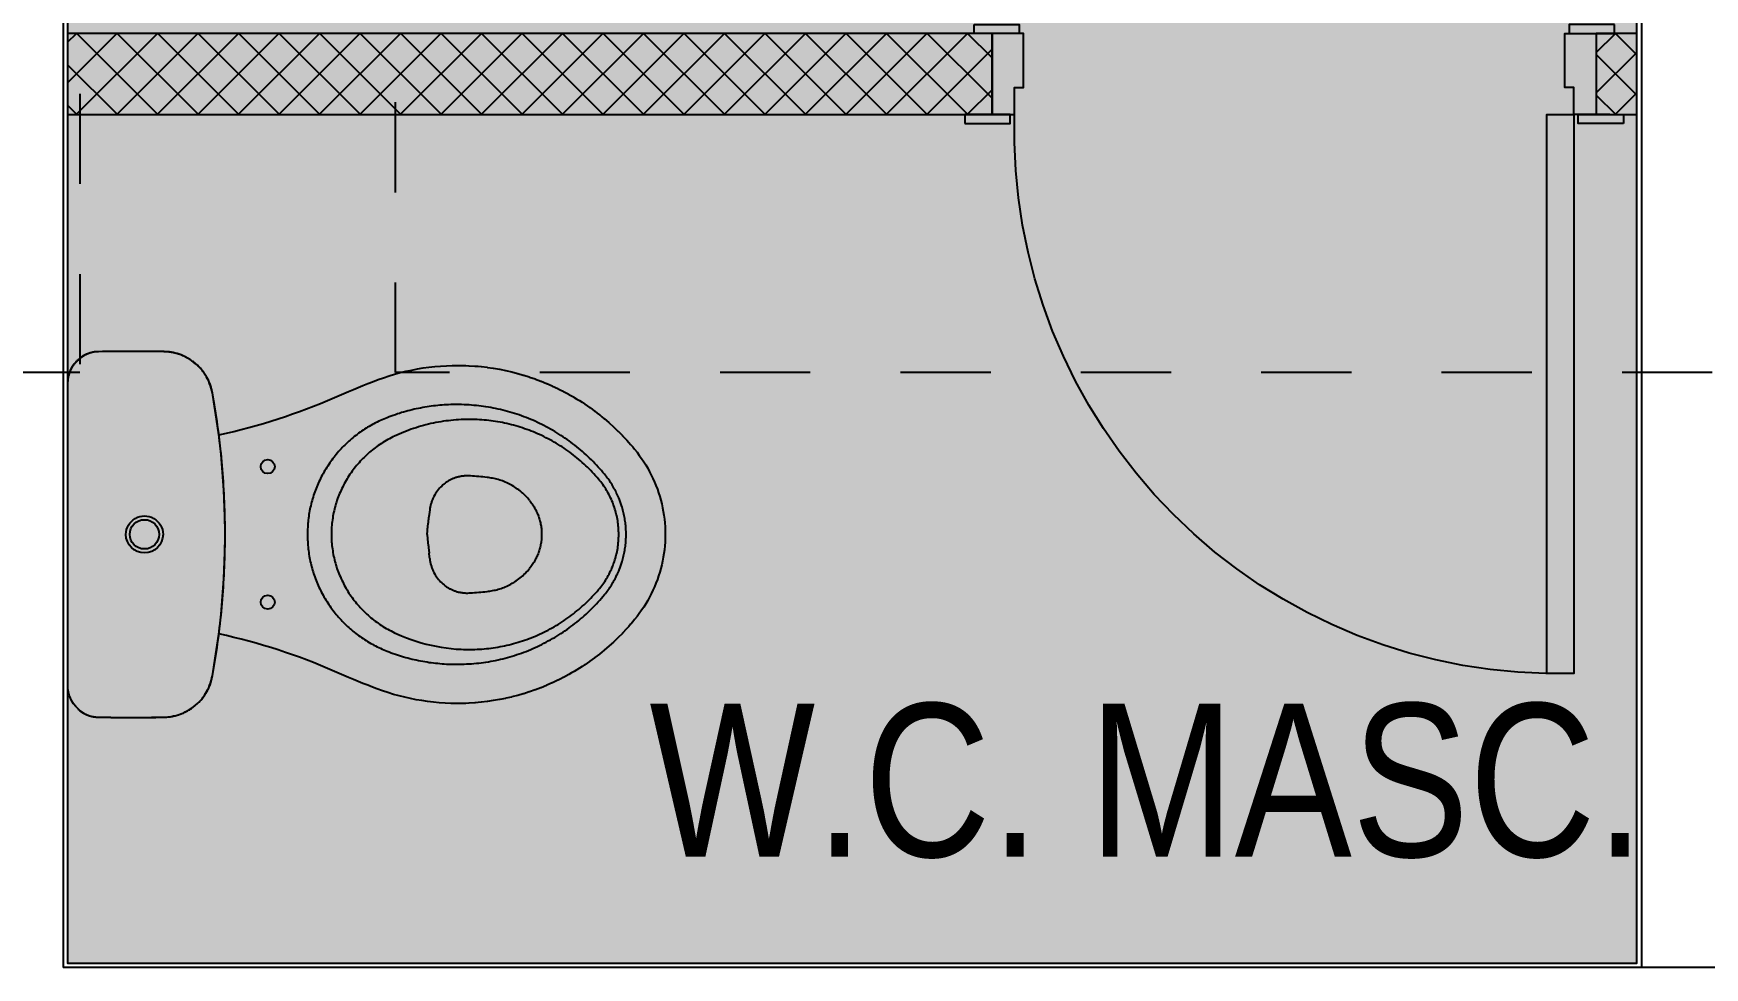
# Model space of a CAD drawing. Header units: metres. Extents: x -154 to 570, y -18 to 184.
# Drawn here: x -8.691 to -6.838, y 4.1 to 5.136 of the extents above; entities that cross this region are included whole.
import ezdxf
from ezdxf.enums import TextEntityAlignment as Align
from ezdxf.xclip import XClip

# ---------------------------------------------------------------- set-up
doc = ezdxf.new("R2010")
doc.units = ezdxf.units.M
doc.header["$XCLIPFRAME"] = 0
doc.linetypes.add('PUC TORRE B$0$DASHEDX2', pattern=[1.5, 1, -0.5])
doc.linetypes.add('PUC$0$DASHEDX2', pattern=[1.5, 1, -0.5])
for name, color, linetype in [('ARQ-AUX', 7, 'Continuous'), ('ARQ-TXT - EMBASAM', 2, 'Continuous'), ('PUC TORRE B$0$1', 232, 'PUC TORRE B$0$DASHEDX2'), ('PUC$0$ARQ-ALV ACAB', 4, 'Continuous'), ('PUC$0$ARQ-ALV OSSO', 5, 'Continuous'), ('PUC$0$ARQ-CAX @ 1', 1, 'Continuous'), ('PUC$0$ARQ-DRYWALL', 7, 'Continuous'), ('PUC$0$ARQ-HID', 7, 'Continuous'), ('PUC$0$ARQ-PRJ', 7, 'PUC$0$DASHEDX2')]:
    doc.layers.add(name, color=color, linetype=linetype)
doc.layers.add('PUC$0$ARQ-FORRO', color=9, linetype='Continuous', lineweight=5)
doc.styles.add('Adesa', font='ARIALN.TTF')
pattern_1 = [(225, (4.4e-05, 0.040004), (0.02245064, -0.02245064), []), (315, (4.4e-05, 0.040004), (0.02245064, 0.02245064), [])]

# ---------------------------------------------------------------- blocks, each defined once
blk = doc.blocks.new('PUC$0$ARQ-HID-BACIA CX')
blk.add_line((-0.0001, -0.175), (-0.0001, 0.175))
for points in [[(-0.1676, 0.1104), (-0.1678, 0.1104), (-0.176, 0.1123), (-0.1842, 0.1142), (-0.1925, 0.1163), (-0.2008, 0.1185), (-0.209, 0.1208), (-0.2171, 0.1231), (-0.2253, 0.1256), (-0.2335, 0.1282), (-0.2415, 0.1309), (-0.2493, 0.1336), (-0.2571, 0.1363), (-0.2648, 0.1392), (-0.2725, 0.1422), (-0.2803, 0.1453), (-0.288, 0.1486), (-0.2958, 0.1519, 0.011149), (-0.3381, 0.1694), (-0.3442, 0.1717), (-0.3503, 0.1739), (-0.3564, 0.1759), (-0.3626, 0.1778), (-0.3689, 0.1795), (-0.3751, 0.181), (-0.3815, 0.1824), (-0.3878, 0.1836), (-0.3942, 0.1847), (-0.4006, 0.1855), (-0.407, 0.1863), (-0.4135, 0.1868), (-0.42, 0.1872), (-0.4264, 0.1875), (-0.4329, 0.1875), (-0.4381, 0.1875), (-0.4384, 0.1875), (-0.4417, 0.1874), (-0.4449, 0.1872), (-0.4453, 0.1872), (-0.4517, 0.1868), (-0.4521, 0.1868), (-0.4553, 0.1865), (-0.4585, 0.1862), (-0.4589, 0.1862), (-0.4653, 0.1854), (-0.4657, 0.1853), (-0.472, 0.1844), (-0.4724, 0.1844), (-0.4788, 0.1833), (-0.4792, 0.1832), (-0.4855, 0.1819), (-0.4859, 0.1818), (-0.4921, 0.1804), (-0.4925, 0.1803), (-0.4988, 0.1787), (-0.4991, 0.1786), (-0.5053, 0.1768), (-0.5057, 0.1767), (-0.5118, 0.1747), (-0.5122, 0.1746), (-0.5183, 0.1725), (-0.5187, 0.1724), (-0.5247, 0.1701), (-0.5251, 0.17), (-0.531, 0.1675), (-0.5314, 0.1674), (-0.5373, 0.1648), (-0.5376, 0.1646), (-0.5435, 0.1618), (-0.5438, 0.1617), (-0.5467, 0.1602), (-0.5496, 0.1588), (-0.5499, 0.1586), (-0.5556, 0.1555), (-0.5559, 0.1553), (-0.5587, 0.1537), (-0.5615, 0.1521), (-0.5618, 0.1519), (-0.5646, 0.1502), (-0.5674, 0.1485), (-0.5677, 0.1484), (-0.5704, 0.1466), (-0.5731, 0.1448), (-0.5734, 0.1446), (-0.5761, 0.1428), (-0.5788, 0.1409), (-0.579, 0.1407), (-0.5817, 0.1388), (-0.5843, 0.1369), (-0.5846, 0.1367), (-0.5872, 0.1347), (-0.5897, 0.1327), (-0.59, 0.1325), (-0.5925, 0.1305), (-0.595, 0.1284), (-0.5953, 0.1282), (-0.6002, 0.124), (-0.6005, 0.1237), (-0.6053, 0.1194), (-0.6055, 0.1191), (-0.6079, 0.1169), (-0.6102, 0.1146), (-0.6105, 0.1144), (-0.6151, 0.1098), (-0.6153, 0.1095), (-0.6197, 0.1048), (-0.62, 0.1045), (-0.6221, 0.1021), (-0.6243, 0.0997), (-0.6245, 0.0994), (-0.6266, 0.097), (-0.6287, 0.0945), (-0.6314, 0.0911), (-0.6339, 0.0877), (-0.6364, 0.0842), (-0.6388, 0.0807), (-0.641, 0.0771), (-0.6432, 0.0734), (-0.6452, 0.0696), (-0.6472, 0.0658), (-0.649, 0.062), (-0.6508, 0.0581), (-0.6524, 0.0541), (-0.6539, 0.0501), (-0.6553, 0.0461), (-0.6565, 0.042), (-0.6577, 0.0379), (-0.6587, 0.0338), (-0.6596, 0.0296), (-0.6604, 0.0254), (-0.6611, 0.0212), (-0.6617, 0.017), (-0.6621, 0.0128), (-0.6624, 0.0085), (-0.6626, 0.0043), (-0.6626, 0), (-0.6626, -0.0043), (-0.6624, -0.0085), (-0.6621, -0.0128), (-0.6617, -0.017), (-0.6611, -0.0212), (-0.6604, -0.0254), (-0.6596, -0.0296), (-0.6587, -0.0338), (-0.6577, -0.0379), (-0.6565, -0.042), (-0.6553, -0.0461), (-0.6539, -0.0501), (-0.6524, -0.0541), (-0.6508, -0.0581), (-0.649, -0.062), (-0.6472, -0.0658), (-0.6452, -0.0696), (-0.6432, -0.0734), (-0.641, -0.0771), (-0.6388, -0.0807), (-0.6364, -0.0842), (-0.6339, -0.0877), (-0.6314, -0.0911), (-0.6287, -0.0945), (-0.6266, -0.097), (-0.6245, -0.0994), (-0.6243, -0.0997), (-0.6221, -0.1021), (-0.62, -0.1045), (-0.6197, -0.1048), (-0.6153, -0.1095), (-0.6151, -0.1098), (-0.6105, -0.1144), (-0.6102, -0.1146), (-0.6079, -0.1169), (-0.6055, -0.1191), (-0.6053, -0.1194), (-0.6005, -0.1237), (-0.6002, -0.124), (-0.5953, -0.1282), (-0.595, -0.1284), (-0.5925, -0.1305), (-0.59, -0.1325), (-0.5897, -0.1327), (-0.5872, -0.1347), (-0.5846, -0.1367), (-0.5843, -0.1369), (-0.5817, -0.1388), (-0.579, -0.1407), (-0.5788, -0.1409), (-0.5761, -0.1428), (-0.5734, -0.1446), (-0.5731, -0.1448), (-0.5704, -0.1466), (-0.5677, -0.1484), (-0.5674, -0.1485), (-0.5646, -0.1502), (-0.5618, -0.1519), (-0.5615, -0.1521), (-0.5587, -0.1537), (-0.5559, -0.1553), (-0.5556, -0.1555), (-0.5499, -0.1586), (-0.5496, -0.1588), (-0.5467, -0.1602), (-0.5438, -0.1617), (-0.5435, -0.1618), (-0.5376, -0.1646), (-0.5373, -0.1648), (-0.5314, -0.1674), (-0.531, -0.1675), (-0.5251, -0.17), (-0.5247, -0.1701), (-0.5187, -0.1724), (-0.5183, -0.1725), (-0.5122, -0.1746), (-0.5118, -0.1747), (-0.5057, -0.1767), (-0.5053, -0.1768), (-0.4991, -0.1786), (-0.4988, -0.1787), (-0.4925, -0.1803), (-0.4921, -0.1804), (-0.4859, -0.1818), (-0.4855, -0.1819), (-0.4792, -0.1832), (-0.4788, -0.1833), (-0.4724, -0.1844), (-0.472, -0.1844), (-0.4657, -0.1853), (-0.4653, -0.1854), (-0.4589, -0.1862), (-0.4585, -0.1862), (-0.4553, -0.1865), (-0.4521, -0.1868), (-0.4517, -0.1868), (-0.4453, -0.1872), (-0.4449, -0.1872), (-0.4417, -0.1874), (-0.4384, -0.1875), (-0.4381, -0.1875), (-0.4316, -0.1875), (-0.4251, -0.1874), (-0.4186, -0.1872), (-0.4121, -0.1867), (-0.4057, -0.1861), (-0.3992, -0.1854), (-0.3928, -0.1844), (-0.3864, -0.1834), (-0.3801, -0.1821), (-0.3738, -0.1807), (-0.3675, -0.1791), (-0.3613, -0.1774), (-0.3551, -0.1755), (-0.349, -0.1735), (-0.3429, -0.1713), (-0.3381, -0.1694, 0.011149), (-0.2958, -0.1519), (-0.288, -0.1486), (-0.2803, -0.1453), (-0.2725, -0.1422), (-0.2648, -0.1392), (-0.2571, -0.1363), (-0.2493, -0.1336), (-0.2415, -0.1309), (-0.2335, -0.1282), (-0.2253, -0.1256), (-0.2171, -0.1231), (-0.209, -0.1208), (-0.2008, -0.1185), (-0.1925, -0.1163), (-0.1842, -0.1142), (-0.176, -0.1123), (-0.1678, -0.1104), (-0.1676, -0.1104)], [(-0.0137, -0.1957), (-0.0142, -0.196), (-0.0147, -0.1964), (-0.0153, -0.1968), (-0.0158, -0.1971), (-0.0163, -0.1975), (-0.0168, -0.1978), (-0.0174, -0.1981), (-0.0179, -0.1984), (-0.0185, -0.1987), (-0.019, -0.199), (-0.0196, -0.1993), (-0.0202, -0.1995), (-0.0207, -0.1998), (-0.0213, -0.2), (-0.0219, -0.2003), (-0.0225, -0.2005), (-0.0231, -0.2007), (-0.0237, -0.2009), (-0.0243, -0.2011), (-0.0249, -0.2013), (-0.0255, -0.2015), (-0.0261, -0.2016), (-0.0267, -0.2018), (-0.0273, -0.2019), (-0.0279, -0.2021), (-0.0285, -0.2022), (-0.0292, -0.2023), (-0.0298, -0.2024), (-0.0304, -0.2025), (-0.031, -0.2025), (-0.0316, -0.2026), (-0.0323, -0.2026), (-0.0329, -0.2027), (-0.0335, -0.2027), (-0.0342, -0.2027, -0.00878), (-0.1068, -0.2028), (-0.1079, -0.2027), (-0.1091, -0.2026), (-0.1102, -0.2026), (-0.1114, -0.2025), (-0.1125, -0.2024), (-0.1136, -0.2022), (-0.1148, -0.2021), (-0.1159, -0.2019), (-0.117, -0.2017), (-0.1181, -0.2014), (-0.1192, -0.2012), (-0.1203, -0.2009), (-0.1214, -0.2006), (-0.1225, -0.2002), (-0.1236, -0.1999), (-0.1247, -0.1995), (-0.1258, -0.1991), (-0.1268, -0.1987), (-0.1279, -0.1982), (-0.1289, -0.1978), (-0.13, -0.1973), (-0.131, -0.1968), (-0.132, -0.1962), (-0.133, -0.1957), (-0.134, -0.1951), (-0.135, -0.1945), (-0.1359, -0.1939), (-0.1369, -0.1933), (-0.1378, -0.1926), (-0.1388, -0.192), (-0.1397, -0.1913), (-0.1406, -0.1906), (-0.1415, -0.1899), (-0.1423, -0.1891), (-0.1432, -0.1884), (-0.144, -0.1876), (-0.1449, -0.1868), (-0.1457, -0.186), (-0.1465, -0.1851), (-0.1472, -0.1843), (-0.148, -0.1834), (-0.1487, -0.1826), (-0.1494, -0.1817), (-0.1501, -0.1808), (-0.1508, -0.1799), (-0.1515, -0.1789), (-0.1521, -0.178), (-0.1527, -0.177), (-0.1533, -0.1761), (-0.1539, -0.1751), (-0.1545, -0.1741), (-0.155, -0.1731), (-0.1556, -0.1721), (-0.1561, -0.171), (-0.1566, -0.17), (-0.157, -0.169), (-0.1575, -0.1679), (-0.1579, -0.1668), (-0.1583, -0.1658), (-0.1586, -0.1647), (-0.159, -0.1636), (-0.1593, -0.1625), (-0.1596, -0.1614), (-0.1598, -0.1603), (-0.1601, -0.1592), (-0.1604, -0.158), (-0.1606, -0.1569), (-0.1614, -0.1525), (-0.1622, -0.148), (-0.1629, -0.1436), (-0.1636, -0.1392), (-0.1643, -0.1347), (-0.165, -0.1302), (-0.1657, -0.1258), (-0.1663, -0.1213), (-0.1669, -0.1169), (-0.1675, -0.1124), (-0.168, -0.1079), (-0.1686, -0.1034), (-0.1691, -0.099), (-0.1696, -0.0945), (-0.1701, -0.09), (-0.1705, -0.0855), (-0.1709, -0.081), (-0.1713, -0.0765), (-0.1717, -0.072), (-0.1721, -0.0675), (-0.1724, -0.0631), (-0.1727, -0.0586), (-0.173, -0.0541), (-0.1733, -0.0496), (-0.1735, -0.0451), (-0.1737, -0.0406), (-0.1739, -0.0361), (-0.1741, -0.0315), (-0.1742, -0.027), (-0.1744, -0.0225), (-0.1745, -0.018), (-0.1745, -0.0135), (-0.1746, -0.009), (-0.1746, -0.0045), (-0.1746, 0), (-0.1746, 0.0045), (-0.1746, 0.009), (-0.1745, 0.0135), (-0.1745, 0.018), (-0.1744, 0.0225), (-0.1742, 0.027), (-0.1741, 0.0315), (-0.1739, 0.0361), (-0.1737, 0.0406), (-0.1735, 0.0451), (-0.1733, 0.0496), (-0.173, 0.0541), (-0.1727, 0.0586), (-0.1724, 0.0631), (-0.1721, 0.0675), (-0.1717, 0.072), (-0.1713, 0.0765), (-0.1709, 0.081), (-0.1705, 0.0855), (-0.1701, 0.09), (-0.1696, 0.0945), (-0.1691, 0.099), (-0.1686, 0.1034), (-0.168, 0.1079), (-0.1675, 0.1124), (-0.1669, 0.1169), (-0.1663, 0.1213), (-0.1657, 0.1258), (-0.165, 0.1302), (-0.1643, 0.1347), (-0.1636, 0.1392), (-0.1629, 0.1436), (-0.1622, 0.148), (-0.1614, 0.1525), (-0.1606, 0.1569), (-0.1604, 0.158), (-0.1601, 0.1592), (-0.1598, 0.1603), (-0.1596, 0.1614), (-0.1593, 0.1625), (-0.159, 0.1636), (-0.1586, 0.1647), (-0.1583, 0.1658), (-0.1579, 0.1668), (-0.1575, 0.1679), (-0.157, 0.169), (-0.1566, 0.17), (-0.1561, 0.171), (-0.1556, 0.1721), (-0.155, 0.1731), (-0.1545, 0.1741), (-0.1539, 0.1751), (-0.1533, 0.1761), (-0.1527, 0.177), (-0.1521, 0.178), (-0.1515, 0.1789), (-0.1508, 0.1799), (-0.1501, 0.1808), (-0.1494, 0.1817), (-0.1487, 0.1826), (-0.148, 0.1834), (-0.1472, 0.1843), (-0.1465, 0.1851), (-0.1457, 0.186), (-0.1449, 0.1868), (-0.144, 0.1876), (-0.1432, 0.1884), (-0.1423, 0.1891), (-0.1415, 0.1899), (-0.1406, 0.1906), (-0.1397, 0.1913), (-0.1388, 0.192), (-0.1378, 0.1926), (-0.1369, 0.1933), (-0.1359, 0.1939), (-0.135, 0.1945), (-0.134, 0.1951), (-0.133, 0.1957), (-0.132, 0.1962), (-0.131, 0.1968), (-0.13, 0.1973), (-0.1289, 0.1978), (-0.1279, 0.1982), (-0.1268, 0.1987), (-0.1258, 0.1991), (-0.1247, 0.1995), (-0.1236, 0.1999), (-0.1225, 0.2002), (-0.1214, 0.2006), (-0.1203, 0.2009), (-0.1192, 0.2012), (-0.1181, 0.2014), (-0.117, 0.2017), (-0.1159, 0.2019), (-0.1148, 0.2021), (-0.1136, 0.2022), (-0.1125, 0.2024), (-0.1114, 0.2025), (-0.1102, 0.2026), (-0.1091, 0.2026), (-0.1079, 0.2027), (-0.1068, 0.2028, -0.00878), (-0.0342, 0.2027), (-0.0335, 0.2027), (-0.0329, 0.2027), (-0.0323, 0.2026), (-0.0316, 0.2026), (-0.031, 0.2025), (-0.0304, 0.2025), (-0.0298, 0.2024), (-0.0292, 0.2023), (-0.0285, 0.2022), (-0.0279, 0.2021), (-0.0273, 0.2019), (-0.0267, 0.2018), (-0.0261, 0.2016), (-0.0255, 0.2015), (-0.0249, 0.2013), (-0.0243, 0.2011), (-0.0237, 0.2009), (-0.0231, 0.2007), (-0.0225, 0.2005), (-0.0219, 0.2003), (-0.0213, 0.2), (-0.0207, 0.1998), (-0.0202, 0.1995), (-0.0196, 0.1993), (-0.019, 0.199), (-0.0185, 0.1987), (-0.0179, 0.1984), (-0.0174, 0.1981), (-0.0168, 0.1978), (-0.0163, 0.1975), (-0.0158, 0.1971), (-0.0153, 0.1968), (-0.0147, 0.1964), (-0.0142, 0.196), (-0.0137, 0.1957)], [(-0.0131, 0.195, 0.018828), (-0.0135, 0.1954)], [(-0.0133, -0.1951), (-0.0133, -0.1951), (-0.0133, -0.1951), (-0.0133, -0.1951), (-0.0132, -0.1951), (-0.0132, -0.195), (-0.0132, -0.195), (-0.0131, -0.1949), (-0.013, -0.1948), (-0.0129, -0.1947), (-0.0128, -0.1946), (-0.0126, -0.1945), (-0.0125, -0.1943), (-0.0116, -0.1935, 0.212488), (-0.0001, -0.1677), (-0.0001, 0.1677, 0.212488), (-0.0116, 0.1935), (-0.0125, 0.1943), (-0.0126, 0.1945), (-0.0128, 0.1946), (-0.0129, 0.1947), (-0.013, 0.1948), (-0.0131, 0.1949), (-0.0132, 0.195), (-0.0132, 0.195), (-0.0132, 0.1951), (-0.0133, 0.1951), (-0.0133, 0.1951), (-0.0133, 0.1951)], [(-0.0123, 0.1942, 0.002919), (-0.0115, 0.1935)], [(-0.5122, 0.0378), (-0.511, 0.0393), (-0.5098, 0.0407), (-0.5085, 0.042), (-0.5072, 0.0433), (-0.5059, 0.0446), (-0.5046, 0.0458), (-0.5032, 0.047), (-0.5018, 0.0482), (-0.5004, 0.0493), (-0.499, 0.0503), (-0.4975, 0.0514), (-0.496, 0.0523), (-0.4946, 0.0533), (-0.493, 0.0542), (-0.4915, 0.055), (-0.49, 0.0558), (-0.4884, 0.0566), (-0.4869, 0.0573), (-0.4853, 0.058), (-0.4838, 0.0587), (-0.4822, 0.0593), (-0.4806, 0.0598), (-0.4791, 0.0603), (-0.4775, 0.0608), (-0.4759, 0.0613), (-0.4744, 0.0617), (-0.4728, 0.062), (-0.4713, 0.0623), (-0.4697, 0.0626), (-0.4682, 0.0629), (-0.4667, 0.0631), (-0.4651, 0.0633, -0.008966), (-0.4466, 0.0649, -0.016113), (-0.4436, 0.065), (-0.4426, 0.065), (-0.4418, 0.065), (-0.4409, 0.0649), (-0.4401, 0.0649), (-0.4393, 0.0648), (-0.4384, 0.0647), (-0.4376, 0.0646), (-0.4368, 0.0645), (-0.436, 0.0644), (-0.4352, 0.0642), (-0.4344, 0.064), (-0.4336, 0.0639), (-0.4328, 0.0637), (-0.4321, 0.0635), (-0.4313, 0.0632), (-0.4305, 0.063), (-0.4298, 0.0627), (-0.429, 0.0625), (-0.4282, 0.0622), (-0.4275, 0.0619), (-0.4267, 0.0616), (-0.426, 0.0612), (-0.4253, 0.0609), (-0.4245, 0.0605), (-0.4238, 0.0602), (-0.423, 0.0598), (-0.4223, 0.0593), (-0.4216, 0.0589), (-0.4209, 0.0585), (-0.4201, 0.058), (-0.4194, 0.0575), (-0.4187, 0.057), (-0.4174, 0.056), (-0.416, 0.0549), (-0.4148, 0.0537), (-0.4135, 0.0525), (-0.4123, 0.0512), (-0.4111, 0.0499), (-0.41, 0.0485), (-0.4089, 0.047), (-0.4079, 0.0455), (-0.407, 0.0439), (-0.4061, 0.0422), (-0.4053, 0.0406), (-0.4049, 0.0397), (-0.4045, 0.0389), (-0.4042, 0.038), (-0.4039, 0.0372), (-0.4036, 0.0363), (-0.4033, 0.0354), (-0.403, 0.0346), (-0.4028, 0.0337), (-0.4025, 0.0328), (-0.4023, 0.0319), (-0.4021, 0.0311), (-0.402, 0.0302), (-0.4018, 0.0293), (-0.4017, 0.0285), (-0.4016, 0.0276), (-0.4015, 0.0267, -0.000598), (-0.4009, 0.0209)], [(-0.3986, 0, 0.006359), (-0.3992, 0.0061), (-0.3992, 0.0064), (-0.3992, 0.0066), (-0.3993, 0.0072), (-0.3993, 0.0075), (-0.3993, 0.0077), (-0.3994, 0.0083), (-0.3994, 0.0086), (-0.3995, 0.0091), (-0.3995, 0.0094), (-0.3996, 0.01), (-0.3996, 0.0103), (-0.3997, 0.0108), (-0.3998, 0.0117), (-0.3999, 0.0123), (-0.4, 0.0129), (-0.4002, 0.0144), (-0.4003, 0.0154), (-0.4003, 0.0159), (-0.4004, 0.0164), (-0.4005, 0.0169), (-0.4005, 0.0174), (-0.4006, 0.0179), (-0.4006, 0.0184), (-0.4007, 0.0189), (-0.4008, 0.0194), (-0.4008, 0.0199), (-0.4009, 0.0204), (-0.4009, 0.0209)], [(-0.3986, 0, -0.006359), (-0.3992, -0.0061), (-0.3992, -0.0064), (-0.3992, -0.0066), (-0.3993, -0.0072), (-0.3993, -0.0075), (-0.3993, -0.0077), (-0.3994, -0.0083), (-0.3994, -0.0086), (-0.3995, -0.0091), (-0.3995, -0.0094), (-0.3996, -0.01), (-0.3996, -0.0103), (-0.3997, -0.0108), (-0.3998, -0.0117), (-0.3999, -0.0123), (-0.4, -0.0129), (-0.4002, -0.0144), (-0.4003, -0.0154), (-0.4003, -0.0159), (-0.4004, -0.0164), (-0.4005, -0.0169), (-0.4005, -0.0174), (-0.4006, -0.0179), (-0.4006, -0.0184), (-0.4007, -0.0189), (-0.4008, -0.0194), (-0.4008, -0.0199), (-0.4009, -0.0204), (-0.4009, -0.0209)], [(-0.4015, -0.0267), (-0.4016, -0.0276), (-0.4017, -0.0285), (-0.4018, -0.0293), (-0.402, -0.0302), (-0.4021, -0.0311), (-0.4023, -0.0319), (-0.4025, -0.0328), (-0.4028, -0.0337), (-0.403, -0.0346), (-0.4033, -0.0354), (-0.4036, -0.0363), (-0.4039, -0.0372), (-0.4042, -0.038), (-0.4045, -0.0389), (-0.4049, -0.0397), (-0.4053, -0.0406), (-0.4061, -0.0422), (-0.407, -0.0439), (-0.4079, -0.0455), (-0.4089, -0.047), (-0.41, -0.0485), (-0.4111, -0.0499), (-0.4123, -0.0512), (-0.4135, -0.0525), (-0.4148, -0.0537), (-0.416, -0.0549), (-0.4174, -0.056), (-0.4187, -0.057), (-0.4194, -0.0575), (-0.4201, -0.058), (-0.4209, -0.0585), (-0.4216, -0.0589), (-0.4223, -0.0593), (-0.423, -0.0598), (-0.4238, -0.0602), (-0.4245, -0.0605), (-0.4253, -0.0609), (-0.426, -0.0612), (-0.4267, -0.0616), (-0.4275, -0.0619), (-0.4282, -0.0622), (-0.429, -0.0625), (-0.4298, -0.0627), (-0.4305, -0.063), (-0.4313, -0.0632), (-0.4321, -0.0635), (-0.4328, -0.0637), (-0.4336, -0.0639), (-0.4344, -0.064), (-0.4352, -0.0642), (-0.436, -0.0644), (-0.4368, -0.0645), (-0.4376, -0.0646), (-0.4384, -0.0647), (-0.4393, -0.0648), (-0.4401, -0.0649), (-0.4409, -0.0649), (-0.4418, -0.065), (-0.4426, -0.065), (-0.4436, -0.065, -0.016113), (-0.4466, -0.0649, -0.008966), (-0.4651, -0.0633), (-0.4667, -0.0631), (-0.4682, -0.0629), (-0.4697, -0.0626), (-0.4713, -0.0623), (-0.4728, -0.062), (-0.4744, -0.0617), (-0.4759, -0.0613), (-0.4775, -0.0608), (-0.4791, -0.0603), (-0.4806, -0.0598), (-0.4822, -0.0593), (-0.4838, -0.0587), (-0.4853, -0.058), (-0.4869, -0.0573), (-0.4884, -0.0566), (-0.49, -0.0558), (-0.4915, -0.055), (-0.493, -0.0542), (-0.4946, -0.0533), (-0.496, -0.0523), (-0.4975, -0.0514), (-0.499, -0.0503), (-0.5004, -0.0493), (-0.5018, -0.0482), (-0.5032, -0.047), (-0.5046, -0.0458), (-0.5059, -0.0446), (-0.5072, -0.0433), (-0.5085, -0.042), (-0.5098, -0.0407), (-0.511, -0.0393), (-0.5122, -0.0378)], [(-0.4015, -0.0267, 0.000598), (-0.4009, -0.0209)], [(-0.0136, -0.1955, 0.018828), (-0.0132, -0.1951)]]:
    blk.add_lwpolyline(points, format="xyb")
at = {"ltscale": 0.000466036}
blk.add_lwpolyline([(-0.0133, -0.1951), (-0.0133, -0.1952, -0.017665), (-0.0136, -0.1955, -0.039631), (-0.0138, -0.1956, -0.158216), (-0.0342, -0.2027, -0.008778), (-0.1068, -0.2027), (-0.1095, -0.2026), (-0.1122, -0.2023), (-0.1149, -0.202), (-0.1176, -0.2014), (-0.1203, -0.2008), (-0.1229, -0.2), (-0.1255, -0.1991), (-0.128, -0.1981), (-0.1305, -0.1969), (-0.1329, -0.1957), (-0.1352, -0.1943), (-0.1375, -0.1928), (-0.1397, -0.1912), (-0.1418, -0.1894), (-0.1439, -0.1876), (-0.1458, -0.1857), (-0.1477, -0.1837), (-0.1494, -0.1816), (-0.151, -0.1794), (-0.1526, -0.1772), (-0.154, -0.1748), (-0.1553, -0.1724), (-0.1565, -0.17), (-0.1575, -0.1675), (-0.1585, -0.1649), (-0.1593, -0.1623), (-0.16, -0.1597), (-0.1605, -0.1569, -0.044623), (-0.1746, 0, -0.044623), (-0.1605, 0.1569), (-0.16, 0.1597), (-0.1593, 0.1623), (-0.1585, 0.1649), (-0.1575, 0.1675), (-0.1565, 0.17), (-0.1553, 0.1724), (-0.154, 0.1748), (-0.1526, 0.1772), (-0.151, 0.1794), (-0.1494, 0.1816), (-0.1477, 0.1837), (-0.1458, 0.1857), (-0.1439, 0.1876), (-0.1418, 0.1894), (-0.1397, 0.1912), (-0.1375, 0.1928), (-0.1352, 0.1943), (-0.1329, 0.1957), (-0.1305, 0.1969), (-0.128, 0.1981), (-0.1255, 0.1991), (-0.1229, 0.2), (-0.1203, 0.2008), (-0.1176, 0.2014), (-0.1149, 0.202), (-0.1122, 0.2023), (-0.1095, 0.2026), (-0.1068, 0.2027, -0.008778), (-0.0342, 0.2027, -0.158216), (-0.0138, 0.1956, -0.039631), (-0.0136, 0.1955, -0.017665), (-0.0133, 0.1952), (-0.0133, 0.1951)], format="xyb", dxfattribs=at)
at = {"ltscale": 0.00311}
for points in [[(-0.1068, 0.2021), (-0.1068, 0.2027)], [(-0.1068, -0.2021), (-0.1068, -0.2027)]]:
    blk.add_lwpolyline(points, dxfattribs=at)
at = {"ltscale": 0.00156}
blk.add_lwpolyline([(-0.0131, 0.1951), (-0.0133, 0.1953)], dxfattribs=at)
for points in [[(-0.0133, 0.1951), (-0.0133, 0.1951)], [(-0.0115, 0.1936), (-0.0109, 0.1931), (-0.0103, 0.1925), (-0.0097, 0.1919), (-0.0091, 0.1913), (-0.0086, 0.1907), (-0.008, 0.19), (-0.0075, 0.1894), (-0.007, 0.1887), (-0.0065, 0.1881), (-0.006, 0.1874), (-0.0055, 0.1867), (-0.0051, 0.186), (-0.0047, 0.1853), (-0.0043, 0.1845), (-0.0039, 0.1838), (-0.0035, 0.1831), (-0.0031, 0.1823), (-0.0028, 0.1815), (-0.0025, 0.1808), (-0.0022, 0.18), (-0.0019, 0.1792), (-0.0016, 0.1784), (-0.0014, 0.1776), (-0.0012, 0.1768), (-0.001, 0.176), (-0.0008, 0.1752), (-0.0006, 0.1744), (-0.0005, 0.1736), (-0.0003, 0.1728), (-0.0002, 0.1719), (-0.0001, 0.1711), (-0.0001, 0.1703), (0, 0.1694), (0, 0.1686), (0, 0.1678)], [(0, 0.1677), (0, -0.1677)], [(-0.5122, 0.0378), (-0.513, 0.0368), (-0.5137, 0.0358), (-0.5145, 0.0348), (-0.5152, 0.0338), (-0.5159, 0.0327), (-0.5165, 0.0316), (-0.5172, 0.0306), (-0.5178, 0.0295), (-0.5185, 0.0283), (-0.519, 0.0272), (-0.5196, 0.0261), (-0.5202, 0.0249), (-0.5207, 0.0237), (-0.5212, 0.0225), (-0.5217, 0.0214), (-0.5221, 0.0201), (-0.5225, 0.0189), (-0.5229, 0.0177), (-0.5233, 0.0165), (-0.5236, 0.0152), (-0.524, 0.014), (-0.5243, 0.0127), (-0.5245, 0.0115), (-0.5248, 0.0102), (-0.525, 0.009), (-0.5251, 0.0077), (-0.5253, 0.0064), (-0.5254, 0.0051), (-0.5255, 0.0039), (-0.5256, 0.0026), (-0.5256, 0.0013), (-0.5256, 0), (-0.5256, -0.0013), (-0.5256, -0.0026), (-0.5255, -0.0039), (-0.5254, -0.0051), (-0.5253, -0.0064), (-0.5251, -0.0077), (-0.525, -0.009), (-0.5248, -0.0102), (-0.5245, -0.0115), (-0.5243, -0.0127), (-0.524, -0.014), (-0.5236, -0.0152), (-0.5233, -0.0165), (-0.5229, -0.0177), (-0.5225, -0.0189), (-0.5221, -0.0201), (-0.5217, -0.0214), (-0.5212, -0.0225), (-0.5207, -0.0237), (-0.5202, -0.0249), (-0.5196, -0.0261), (-0.519, -0.0272), (-0.5185, -0.0283), (-0.5178, -0.0295), (-0.5172, -0.0306), (-0.5165, -0.0316), (-0.5159, -0.0327), (-0.5152, -0.0337), (-0.5145, -0.0348), (-0.5137, -0.0358), (-0.513, -0.0368), (-0.5122, -0.0378)], [(-0.0115, -0.1936), (-0.0116, -0.1938), (-0.0117, -0.1938), (-0.0119, -0.194), (-0.0123, -0.1944), (-0.0126, -0.1947), (-0.0128, -0.1948), (-0.0129, -0.1949), (-0.013, -0.1949), (-0.013, -0.195), (-0.0131, -0.195), (-0.0131, -0.1951)]]:
    blk.add_lwpolyline(points)
at = {"ltscale": 0.00179}
for points in [[(-0.0004, 0.1677), (-0.0001, 0.1677)], [(-0.0004, -0.1677), (-0.0001, -0.1677)]]:
    blk.add_lwpolyline(points, dxfattribs=at)
for points in [[(-0.2659, 0), (-0.2659, -0.002), (-0.266, -0.004), (-0.2661, -0.006), (-0.2662, -0.008), (-0.2663, -0.01), (-0.2664, -0.012), (-0.2666, -0.014), (-0.2668, -0.016), (-0.267, -0.018), (-0.2673, -0.02), (-0.2676, -0.022), (-0.2679, -0.024), (-0.2683, -0.026), (-0.2687, -0.0279), (-0.2691, -0.0299), (-0.2696, -0.0318), (-0.27, -0.0338), (-0.2705, -0.0357), (-0.2711, -0.0377), (-0.2716, -0.0396), (-0.2722, -0.0415), (-0.2728, -0.0434), (-0.2735, -0.0453), (-0.2741, -0.0472), (-0.2748, -0.0491), (-0.2755, -0.051), (-0.2763, -0.0528), (-0.2771, -0.0547), (-0.2779, -0.0565), (-0.2787, -0.0584), (-0.2796, -0.0602), (-0.2804, -0.062), (-0.2813, -0.0638), (-0.2823, -0.0656), (-0.2832, -0.0673), (-0.2842, -0.0691), (-0.2852, -0.0708), (-0.2863, -0.0725), (-0.2873, -0.0742), (-0.2884, -0.0759), (-0.2895, -0.0776), (-0.2907, -0.0793), (-0.2918, -0.0809), (-0.293, -0.0825), (-0.2942, -0.0841), (-0.2954, -0.0857), (-0.2967, -0.0873), (-0.2979, -0.0888), (-0.2992, -0.0904), (-0.3005, -0.0919), (-0.3019, -0.0934), (-0.3032, -0.0949), (-0.3046, -0.0963), (-0.306, -0.0978), (-0.3074, -0.0992), (-0.3089, -0.1006), (-0.3103, -0.102), (-0.3118, -0.1033), (-0.3133, -0.1046), (-0.3149, -0.106), (-0.3164, -0.1072), (-0.3179, -0.1085), (-0.3195, -0.1098), (-0.3211, -0.111), (-0.3227, -0.1122), (-0.3244, -0.1133), (-0.326, -0.1145), (-0.3277, -0.1156), (-0.3293, -0.1167), (-0.331, -0.1178), (-0.3327, -0.1189), (-0.3344, -0.1199), (-0.3362, -0.1209), (-0.3379, -0.1219), (-0.3397, -0.1228), (-0.3415, -0.1237), (-0.3433, -0.1246), (-0.3451, -0.1255), (-0.3469, -0.1263), (-0.3488, -0.1271), (-0.3506, -0.1279), (-0.3525, -0.1287), (-0.3543, -0.1295), (-0.3566, -0.1304), (-0.3588, -0.1312), (-0.3611, -0.132), (-0.3634, -0.1328), (-0.3657, -0.1336), (-0.368, -0.1343), (-0.3703, -0.1351), (-0.3726, -0.1357), (-0.3749, -0.1364), (-0.3772, -0.137), (-0.3796, -0.1376), (-0.3819, -0.1382), (-0.3843, -0.1388), (-0.3866, -0.1393), (-0.389, -0.1398), (-0.3913, -0.1402), (-0.3937, -0.1407), (-0.3961, -0.1411), (-0.3985, -0.1415), (-0.4008, -0.1419), (-0.4032, -0.1422), (-0.4056, -0.1425), (-0.408, -0.1428), (-0.4104, -0.143), (-0.4128, -0.1433), (-0.4152, -0.1435), (-0.4176, -0.1436), (-0.42, -0.1438), (-0.4225, -0.1439), (-0.4249, -0.144), (-0.4273, -0.1441), (-0.4297, -0.1441), (-0.4321, -0.1441), (-0.4345, -0.1441), (-0.4369, -0.144), (-0.4396, -0.1439), (-0.4423, -0.1437), (-0.4451, -0.1436), (-0.4478, -0.1434), (-0.4505, -0.1432), (-0.4532, -0.143), (-0.4559, -0.1427), (-0.4586, -0.1424), (-0.4613, -0.142), (-0.4639, -0.1416), (-0.4666, -0.1412), (-0.4693, -0.1407), (-0.472, -0.1402), (-0.4746, -0.1397), (-0.4773, -0.1391), (-0.4799, -0.1385), (-0.4826, -0.1379), (-0.4852, -0.1372), (-0.4878, -0.1365), (-0.4904, -0.1358), (-0.493, -0.135), (-0.4956, -0.1342), (-0.4982, -0.1333), (-0.5008, -0.1325), (-0.5033, -0.1316), (-0.5059, -0.1306), (-0.5084, -0.1297), (-0.5109, -0.1287), (-0.5135, -0.1276), (-0.516, -0.1266), (-0.5184, -0.1255), (-0.5209, -0.1243), (-0.5234, -0.1232), (-0.5258, -0.122), (-0.5282, -0.1208), (-0.5306, -0.1195), (-0.533, -0.1182), (-0.5354, -0.1169), (-0.5378, -0.1156), (-0.5401, -0.1142), (-0.5424, -0.1128), (-0.5447, -0.1114), (-0.547, -0.1099), (-0.5493, -0.1084), (-0.5515, -0.1069), (-0.5538, -0.1053), (-0.556, -0.1038), (-0.5581, -0.1022), (-0.5603, -0.1005), (-0.5625, -0.0989), (-0.5646, -0.0972), (-0.5667, -0.0955), (-0.5688, -0.0937), (-0.5708, -0.092), (-0.5729, -0.0902), (-0.5749, -0.0883), (-0.5769, -0.0865), (-0.5788, -0.0846), (-0.5808, -0.0827), (-0.5827, -0.0808), (-0.5846, -0.0788), (-0.5864, -0.0769), (-0.5882, -0.0748), (-0.59, -0.0728), (-0.5918, -0.0708), (-0.5936, -0.0688), (-0.5954, -0.0667), (-0.5964, -0.0654), (-0.5974, -0.0642), (-0.5983, -0.0629), (-0.5993, -0.0616), (-0.6003, -0.0603), (-0.6012, -0.059), (-0.6021, -0.0576), (-0.6029, -0.0563), (-0.6038, -0.0549), (-0.6046, -0.0535), (-0.6054, -0.0521), (-0.6062, -0.0507), (-0.607, -0.0493), (-0.6077, -0.0479), (-0.6084, -0.0465), (-0.6091, -0.045), (-0.6098, -0.0436), (-0.6105, -0.0421), (-0.6111, -0.0406), (-0.6119, -0.0387), (-0.6127, -0.0366), (-0.6135, -0.0343), (-0.6142, -0.0321), (-0.6148, -0.0302), (-0.6153, -0.0286), (-0.6157, -0.027), (-0.6161, -0.0255), (-0.6165, -0.0239), (-0.6169, -0.0224), (-0.6172, -0.0208), (-0.6175, -0.0192), (-0.6178, -0.0176), (-0.618, -0.016), (-0.6183, -0.0144), (-0.6185, -0.0129), (-0.6187, -0.0113), (-0.6188, -0.0097), (-0.619, -0.0081), (-0.6191, -0.0065), (-0.6191, -0.0048), (-0.6192, -0.0032), (-0.6192, -0.0016), (-0.6193, 0), (-0.6192, 0.0016), (-0.6192, 0.0032), (-0.6191, 0.0048), (-0.6191, 0.0065), (-0.619, 0.0081), (-0.6188, 0.0097), (-0.6187, 0.0113), (-0.6185, 0.0129), (-0.6183, 0.0144), (-0.618, 0.016), (-0.6178, 0.0176), (-0.6175, 0.0192), (-0.6172, 0.0208), (-0.6169, 0.0224), (-0.6165, 0.0239), (-0.6161, 0.0255), (-0.6157, 0.027), (-0.6153, 0.0286), (-0.6148, 0.0302), (-0.6142, 0.0321), (-0.6135, 0.0343), (-0.6127, 0.0366), (-0.6119, 0.0387), (-0.6111, 0.0406), (-0.6105, 0.0421), (-0.6098, 0.0436), (-0.6091, 0.045), (-0.6084, 0.0465), (-0.6077, 0.0479), (-0.607, 0.0493), (-0.6062, 0.0507), (-0.6054, 0.0521), (-0.6046, 0.0535), (-0.6038, 0.0549), (-0.6029, 0.0563), (-0.6021, 0.0576), (-0.6012, 0.059), (-0.6003, 0.0603), (-0.5993, 0.0616), (-0.5983, 0.0629), (-0.5974, 0.0642), (-0.5964, 0.0654), (-0.5954, 0.0667), (-0.5936, 0.0688), (-0.5918, 0.0708), (-0.59, 0.0728), (-0.5882, 0.0748), (-0.5864, 0.0769), (-0.5846, 0.0788), (-0.5827, 0.0808), (-0.5808, 0.0827), (-0.5788, 0.0846), (-0.5769, 0.0865), (-0.5749, 0.0883), (-0.5729, 0.0902), (-0.5708, 0.092), (-0.5688, 0.0937), (-0.5667, 0.0955), (-0.5646, 0.0972), (-0.5625, 0.0989), (-0.5603, 0.1005), (-0.5581, 0.1022), (-0.556, 0.1038), (-0.5538, 0.1053), (-0.5515, 0.1069), (-0.5493, 0.1084), (-0.547, 0.1099), (-0.5447, 0.1114), (-0.5424, 0.1128), (-0.5401, 0.1142), (-0.5378, 0.1156), (-0.5354, 0.1169), (-0.533, 0.1182), (-0.5306, 0.1195), (-0.5282, 0.1208), (-0.5258, 0.122), (-0.5234, 0.1232), (-0.5209, 0.1243), (-0.5184, 0.1255), (-0.516, 0.1266), (-0.5135, 0.1276), (-0.5109, 0.1287), (-0.5084, 0.1297), (-0.5059, 0.1306), (-0.5033, 0.1316), (-0.5008, 0.1325), (-0.4982, 0.1333), (-0.4956, 0.1342), (-0.493, 0.135), (-0.4904, 0.1358), (-0.4878, 0.1365), (-0.4852, 0.1372), (-0.4826, 0.1379), (-0.4799, 0.1385), (-0.4773, 0.1391), (-0.4746, 0.1397), (-0.472, 0.1402), (-0.4693, 0.1407), (-0.4666, 0.1412), (-0.4639, 0.1416), (-0.4613, 0.142), (-0.4586, 0.1424), (-0.4559, 0.1427), (-0.4532, 0.143), (-0.4505, 0.1432), (-0.4478, 0.1434), (-0.4451, 0.1436), (-0.4423, 0.1437), (-0.4396, 0.1439), (-0.4369, 0.144), (-0.4345, 0.1441), (-0.4321, 0.1441), (-0.4297, 0.1441), (-0.4273, 0.1441), (-0.4249, 0.144), (-0.4225, 0.1439), (-0.42, 0.1438), (-0.4176, 0.1436), (-0.4152, 0.1435), (-0.4128, 0.1433), (-0.4104, 0.143), (-0.408, 0.1428), (-0.4056, 0.1425), (-0.4032, 0.1422), (-0.4008, 0.1419), (-0.3985, 0.1415), (-0.3961, 0.1411), (-0.3937, 0.1407), (-0.3913, 0.1402), (-0.389, 0.1398), (-0.3866, 0.1393), (-0.3843, 0.1388), (-0.3819, 0.1382), (-0.3796, 0.1376), (-0.3772, 0.137), (-0.3749, 0.1364), (-0.3726, 0.1357), (-0.3703, 0.1351), (-0.368, 0.1343), (-0.3657, 0.1336), (-0.3634, 0.1328), (-0.3611, 0.132), (-0.3588, 0.1312), (-0.3566, 0.1304), (-0.3543, 0.1295), (-0.3525, 0.1287), (-0.3506, 0.1279), (-0.3488, 0.1271), (-0.3469, 0.1263), (-0.3451, 0.1255), (-0.3433, 0.1246), (-0.3415, 0.1237), (-0.3397, 0.1228), (-0.3379, 0.1219), (-0.3362, 0.1209), (-0.3344, 0.1199), (-0.3327, 0.1189), (-0.331, 0.1178), (-0.3293, 0.1167), (-0.3277, 0.1156), (-0.326, 0.1145), (-0.3244, 0.1133), (-0.3227, 0.1122), (-0.3211, 0.111), (-0.3195, 0.1098), (-0.3179, 0.1085), (-0.3164, 0.1072), (-0.3149, 0.106), (-0.3133, 0.1046), (-0.3118, 0.1033), (-0.3103, 0.102), (-0.3089, 0.1006), (-0.3074, 0.0992), (-0.306, 0.0978), (-0.3046, 0.0963), (-0.3032, 0.0949), (-0.3019, 0.0934), (-0.3005, 0.0919), (-0.2992, 0.0904), (-0.2979, 0.0888), (-0.2967, 0.0873), (-0.2954, 0.0857), (-0.2942, 0.0841), (-0.293, 0.0825), (-0.2918, 0.0809), (-0.2907, 0.0793), (-0.2895, 0.0776), (-0.2884, 0.0759), (-0.2873, 0.0742), (-0.2863, 0.0725), (-0.2852, 0.0708), (-0.2842, 0.0691), (-0.2832, 0.0673), (-0.2823, 0.0656), (-0.2813, 0.0638), (-0.2804, 0.062), (-0.2796, 0.0602), (-0.2787, 0.0584), (-0.2779, 0.0565), (-0.2771, 0.0547), (-0.2763, 0.0528), (-0.2755, 0.051), (-0.2748, 0.0491), (-0.2741, 0.0472), (-0.2735, 0.0453), (-0.2728, 0.0434), (-0.2722, 0.0415), (-0.2716, 0.0396), (-0.2711, 0.0377), (-0.2705, 0.0357), (-0.27, 0.0338), (-0.2696, 0.0318), (-0.2691, 0.0299), (-0.2687, 0.0279), (-0.2683, 0.026), (-0.2679, 0.024), (-0.2676, 0.022), (-0.2673, 0.02), (-0.267, 0.018), (-0.2668, 0.016), (-0.2666, 0.014), (-0.2664, 0.012), (-0.2663, 0.01), (-0.2662, 0.008), (-0.2661, 0.006), (-0.266, 0.004), (-0.2659, 0.002)], [(-0.5887, 0.0612), (-0.587, 0.0632), (-0.5853, 0.0651), (-0.5836, 0.0671), (-0.5818, 0.0689), (-0.58, 0.0708), (-0.5782, 0.0726), (-0.5764, 0.0745), (-0.5745, 0.0762), (-0.5726, 0.078), (-0.5707, 0.0797), (-0.5688, 0.0815), (-0.5668, 0.0831), (-0.5648, 0.0848), (-0.5628, 0.0864), (-0.5608, 0.088), (-0.5587, 0.0896), (-0.5567, 0.0911), (-0.5546, 0.0927), (-0.5525, 0.0941), (-0.5504, 0.0956), (-0.5482, 0.097), (-0.546, 0.0984), (-0.5439, 0.0998), (-0.5416, 0.1011), (-0.5394, 0.1024), (-0.5372, 0.1037), (-0.5349, 0.1049), (-0.5327, 0.1061), (-0.5304, 0.1073), (-0.5281, 0.1085), (-0.5258, 0.1096), (-0.5234, 0.1107), (-0.5211, 0.1117), (-0.5187, 0.1127), (-0.5164, 0.1137), (-0.514, 0.1147), (-0.5116, 0.1156), (-0.5092, 0.1165), (-0.5067, 0.1173), (-0.5043, 0.1181), (-0.5019, 0.1189), (-0.4994, 0.1197), (-0.497, 0.1204), (-0.4945, 0.1211), (-0.492, 0.1217), (-0.4895, 0.1224), (-0.4871, 0.1229), (-0.4846, 0.1235), (-0.4821, 0.124), (-0.4796, 0.1245), (-0.477, 0.1249), (-0.4745, 0.1253), (-0.472, 0.1257), (-0.4695, 0.126), (-0.4669, 0.1264), (-0.4644, 0.1266), (-0.4619, 0.1269), (-0.4593, 0.1271), (-0.4568, 0.1272), (-0.4543, 0.1274), (-0.4517, 0.1275), (-0.4492, 0.1276), (-0.4466, 0.1276), (-0.4441, 0.1276), (-0.4416, 0.1276), (-0.439, 0.1275), (-0.4365, 0.1274), (-0.4336, 0.1272), (-0.4308, 0.127), (-0.4279, 0.1268), (-0.4251, 0.1265), (-0.4223, 0.1262), (-0.4195, 0.1259), (-0.4167, 0.1255), (-0.414, 0.125), (-0.4112, 0.1245), (-0.4084, 0.124), (-0.4056, 0.1235), (-0.4028, 0.1229), (-0.4001, 0.1222), (-0.3973, 0.1215), (-0.3946, 0.1208), (-0.3918, 0.12), (-0.3891, 0.1192), (-0.3864, 0.1184), (-0.3836, 0.1175), (-0.3809, 0.1166), (-0.3782, 0.1156), (-0.3756, 0.1146), (-0.3729, 0.1135), (-0.3702, 0.1125), (-0.3676, 0.1113), (-0.365, 0.1102), (-0.3623, 0.109), (-0.3605, 0.1081), (-0.3586, 0.1071), (-0.3568, 0.1062), (-0.355, 0.1052), (-0.3532, 0.1042), (-0.3514, 0.1031), (-0.3497, 0.102), (-0.3479, 0.1009), (-0.3462, 0.0998), (-0.3445, 0.0986), (-0.3428, 0.0974), (-0.3412, 0.0962), (-0.3395, 0.095), (-0.3379, 0.0937), (-0.3364, 0.0924), (-0.3348, 0.0911), (-0.3332, 0.0897), (-0.3317, 0.0883), (-0.3302, 0.0869), (-0.3288, 0.0855), (-0.3273, 0.0841), (-0.3259, 0.0826), (-0.3245, 0.0811), (-0.3231, 0.0796), (-0.3218, 0.0781), (-0.3205, 0.0765), (-0.3192, 0.0749), (-0.3179, 0.0733), (-0.3167, 0.0717), (-0.3155, 0.0701), (-0.3143, 0.0684), (-0.3131, 0.0667), (-0.312, 0.0651), (-0.3109, 0.0633), (-0.3099, 0.0616), (-0.3088, 0.0599), (-0.3078, 0.0581), (-0.3068, 0.0563), (-0.3059, 0.0545), (-0.305, 0.0527), (-0.3041, 0.0509), (-0.3032, 0.0491), (-0.3024, 0.0472), (-0.3016, 0.0453), (-0.3008, 0.0435), (-0.3001, 0.0416), (-0.2994, 0.0397), (-0.2987, 0.0378), (-0.2981, 0.0358), (-0.2975, 0.0339), (-0.2969, 0.032), (-0.2964, 0.03), (-0.2959, 0.028), (-0.2954, 0.0261), (-0.295, 0.0241), (-0.2946, 0.0221), (-0.2942, 0.0201), (-0.2939, 0.0181), (-0.2936, 0.0161), (-0.2933, 0.0141), (-0.2931, 0.0121), (-0.2929, 0.0101), (-0.2927, 0.0081), (-0.2926, 0.0061), (-0.2925, 0.004), (-0.2925, 0.002), (-0.2925, 0), (-0.2925, -0.002), (-0.2925, -0.004), (-0.2926, -0.0061), (-0.2927, -0.0081), (-0.2929, -0.0101), (-0.2931, -0.0121), (-0.2933, -0.0141), (-0.2936, -0.0161), (-0.2939, -0.0181), (-0.2942, -0.0201), (-0.2946, -0.0221), (-0.295, -0.0241), (-0.2954, -0.0261), (-0.2959, -0.028), (-0.2964, -0.03), (-0.2969, -0.032), (-0.2975, -0.0339), (-0.2981, -0.0358), (-0.2987, -0.0378), (-0.2994, -0.0397), (-0.3001, -0.0416), (-0.3008, -0.0435), (-0.3016, -0.0453), (-0.3024, -0.0472), (-0.3032, -0.0491), (-0.3041, -0.0509), (-0.305, -0.0527), (-0.3059, -0.0545), (-0.3068, -0.0563), (-0.3078, -0.0581), (-0.3088, -0.0599), (-0.3099, -0.0616), (-0.3109, -0.0633), (-0.312, -0.0651), (-0.3131, -0.0667), (-0.3143, -0.0684), (-0.3155, -0.0701), (-0.3167, -0.0717), (-0.3179, -0.0733), (-0.3192, -0.0749), (-0.3205, -0.0765), (-0.3218, -0.0781), (-0.3231, -0.0796), (-0.3245, -0.0811), (-0.3259, -0.0826), (-0.3273, -0.0841), (-0.3288, -0.0855), (-0.3302, -0.0869), (-0.3317, -0.0883), (-0.3332, -0.0897), (-0.3348, -0.0911), (-0.3364, -0.0924), (-0.3379, -0.0937), (-0.3395, -0.095), (-0.3412, -0.0962), (-0.3428, -0.0974), (-0.3445, -0.0986), (-0.3462, -0.0998), (-0.3479, -0.1009), (-0.3497, -0.102), (-0.3514, -0.1031), (-0.3532, -0.1042), (-0.355, -0.1052), (-0.3568, -0.1062), (-0.3586, -0.1071), (-0.3605, -0.1081), (-0.3623, -0.109), (-0.3651, -0.1102), (-0.3704, -0.1125), (-0.3757, -0.1147), (-0.3811, -0.1166), (-0.3865, -0.1184), (-0.392, -0.1201), (-0.3975, -0.1216), (-0.403, -0.1229), (-0.4085, -0.124), (-0.4141, -0.125), (-0.4197, -0.1259), (-0.4253, -0.1266), (-0.4309, -0.1271), (-0.4365, -0.1274), (-0.439, -0.1275), (-0.4416, -0.1276), (-0.4441, -0.1276), (-0.4466, -0.1276), (-0.4492, -0.1276), (-0.4517, -0.1275), (-0.4543, -0.1274), (-0.4568, -0.1272), (-0.4593, -0.1271), (-0.4619, -0.1269), (-0.4644, -0.1266), (-0.4669, -0.1264), (-0.4695, -0.126), (-0.472, -0.1257), (-0.4745, -0.1253), (-0.477, -0.1249), (-0.4796, -0.1245), (-0.4821, -0.124), (-0.4846, -0.1235), (-0.4871, -0.1229), (-0.4895, -0.1224), (-0.492, -0.1217), (-0.4945, -0.1211), (-0.497, -0.1204), (-0.4994, -0.1197), (-0.5019, -0.1189), (-0.5043, -0.1181), (-0.5067, -0.1173), (-0.5092, -0.1165), (-0.5116, -0.1156), (-0.514, -0.1147), (-0.5164, -0.1137), (-0.5187, -0.1127), (-0.5211, -0.1117), (-0.5234, -0.1107), (-0.5258, -0.1096), (-0.5281, -0.1085), (-0.5304, -0.1073), (-0.5327, -0.1061), (-0.5349, -0.1049), (-0.5372, -0.1037), (-0.5394, -0.1024), (-0.5416, -0.1011), (-0.5439, -0.0998), (-0.546, -0.0984), (-0.5482, -0.097), (-0.5504, -0.0956), (-0.5525, -0.0941), (-0.5546, -0.0927), (-0.5567, -0.0911), (-0.5587, -0.0896), (-0.5608, -0.088), (-0.5628, -0.0864), (-0.5648, -0.0848), (-0.5668, -0.0831), (-0.5688, -0.0815), (-0.5707, -0.0797), (-0.5726, -0.078), (-0.5745, -0.0762), (-0.5764, -0.0745), (-0.5782, -0.0726), (-0.58, -0.0708), (-0.5818, -0.0689), (-0.5836, -0.0671), (-0.5853, -0.0651), (-0.587, -0.0632), (-0.5887, -0.0612), (-0.5899, -0.0598), (-0.5911, -0.0583), (-0.5923, -0.0568), (-0.5934, -0.0553), (-0.5945, -0.0537), (-0.5956, -0.0521), (-0.5966, -0.0505), (-0.5976, -0.0489), (-0.5986, -0.0473), (-0.5995, -0.0456), (-0.6004, -0.0439), (-0.6012, -0.0423), (-0.6021, -0.0405), (-0.6029, -0.0388), (-0.6036, -0.0371), (-0.6044, -0.0353), (-0.605, -0.0335), (-0.6057, -0.0317), (-0.6063, -0.0299), (-0.6069, -0.0281), (-0.6074, -0.0263), (-0.6079, -0.0245), (-0.6084, -0.0226), (-0.6088, -0.0208), (-0.6092, -0.0189), (-0.6096, -0.017), (-0.6099, -0.0152), (-0.6102, -0.0133), (-0.6104, -0.0114), (-0.6106, -0.0095), (-0.6108, -0.0076), (-0.6109, -0.0057), (-0.611, -0.0038), (-0.6111, -0.0019), (-0.6111, 0), (-0.6111, 0.0019), (-0.611, 0.0038), (-0.6109, 0.0057), (-0.6108, 0.0076), (-0.6106, 0.0095), (-0.6104, 0.0114), (-0.6102, 0.0133), (-0.6099, 0.0152), (-0.6096, 0.017), (-0.6092, 0.0189), (-0.6088, 0.0208), (-0.6084, 0.0226), (-0.6079, 0.0245), (-0.6074, 0.0263), (-0.6069, 0.0281), (-0.6063, 0.0299), (-0.6057, 0.0317), (-0.605, 0.0335), (-0.6044, 0.0353), (-0.6036, 0.0371), (-0.6029, 0.0388), (-0.6021, 0.0405), (-0.6012, 0.0423), (-0.6004, 0.0439), (-0.5995, 0.0456), (-0.5986, 0.0473), (-0.5976, 0.0489), (-0.5966, 0.0505), (-0.5956, 0.0521), (-0.5945, 0.0537), (-0.5934, 0.0553), (-0.5923, 0.0568), (-0.5911, 0.0583), (-0.5899, 0.0598)]]:
    blk.add_lwpolyline(points, close=True)
for points in [[(-0.2141, 0.0752, 1), (-0.2296, 0.0752, 1)], [(-0.0647, 0, 1), (-0.1058, 0, 1)], [(-0.0689, 0.0001, 1), (-0.1014, 0.0001, 1)], [(-0.2141, -0.0752, 1), (-0.2296, -0.0752, 1)]]:
    blk.add_lwpolyline(points, format="xyb", close=True)
at = {"ltscale": 0.0005513}
blk.add_lwpolyline([(-0.3986, 0), (-0.3985, 0)], dxfattribs=at)
at = {"ltscale": 0.003392}
blk.add_lwpolyline([(-0.1598, -0.1568), (-0.1605, -0.1569)], dxfattribs=at)
at = {"ltscale": 0.002755}
blk.add_lwpolyline([(-0.0342, -0.2021), (-0.0342, -0.2026)], dxfattribs=at)
blk = doc.blocks.new('*U1674')
for points in [[(-0.045, -0.05), (0.005, -0.05), (0.005, -0.06), (-0.045, -0.06)], [(0.665, -0.05), (0.615, -0.05), (0.615, -0.06), (0.665, -0.06)], [(-0.055, -0.16), (-0.005, -0.16), (-0.005, -0.15), (-0.055, -0.15)], [(0, -0.15), (0, -0.77), (0.03, -0.77), (0.03, -0.15)], [(0.675, -0.16), (0.625, -0.16), (0.625, -0.15), (0.675, -0.15)]]:
    blk.add_lwpolyline(points, close=True)
for points in [[(-0.04, -0.15), (0, -0.15), (0, -0.12), (0.01, -0.12), (0.01, -0.06), (-0.025, -0.06), (-0.025, -0.15)], [(0.66, -0.15), (0.62, -0.15), (0.62, -0.12), (0.61, -0.12), (0.61, -0.06), (0.645, -0.06), (0.645, -0.15)]]:
    blk.add_lwpolyline(points)
at = {"layer": 'PUC$0$ARQ-PRJ'}
blk.add_arc((0.0179, -0.1679), 0.6024, 268.2986, 1.7014, dxfattribs=at)
blk = doc.blocks.new('PUC$0$forro area comum')
at = {"layer": 'PUC$0$ARQ-FORRO'}
h = blk.add_hatch(color=256, dxfattribs=at)
h.dxf.hatch_style = 1
h.paths.add_polyline_path([(-6.9134, 5.9362), (-8.6534, 5.9362), (-8.6534, 4.1049), (-6.9134, 4.1049)])
at = {"layer": 'PUC$0$ARQ-FORRO', "elevation": 0}
blk.add_lwpolyline([(-6.9134, 5.9362), (-8.6534, 5.9362), (-8.6534, 4.1049), (-6.9134, 4.1049)], close=True, dxfattribs=at)
blk = doc.blocks.new('PUC')
at = {"layer": 'PUC$0$ARQ-DRYWALL'}
h = blk.add_hatch(dxfattribs=at)
h.set_pattern_fill('ANSI37', color=8, scale=0.01, angle=180)
h.set_pattern_definition(pattern_1)
h.paths.add_polyline_path([(-7.6284, 5.1362), (-8.6534, 5.1362), (-8.6534, 5.0462), (-7.6284, 5.0462)])
h = blk.add_hatch(dxfattribs=at)
h.set_pattern_fill('ANSI37', color=8, scale=0.01, angle=180)
h.set_pattern_definition(pattern_1)
h.paths.add_polyline_path([(-6.9134, 5.1362), (-6.9584, 5.1362), (-6.9584, 5.0462), (-6.9134, 5.0462)])
at = {"layer": 'PUC$0$ARQ-ALV ACAB', "elevation": 0}
blk.add_lwpolyline([(-8.6534, 5.9362), (-8.6534, 4.1049), (-6.9134, 4.1049), (-6.9134, 5.9362), (-6.9634, 5.9362), (-6.9634, 6.0862), (-6.8384, 6.0862)], dxfattribs=at)
at = {"layer": 'PUC$0$ARQ-ALV OSSO', "elevation": 0}
for points in [[(-8.6583, 5.9412), (-8.6583, 4.0999)], [(-6.9084, 5.9412), (-6.9083, 4.0999)], [(-5.01, 4.0999), (-8.6583, 4.0999)]]:
    blk.add_lwpolyline(points, dxfattribs=at)
at = {"layer": 'PUC$0$ARQ-DRYWALL', "extrusion": (-8.65313e-07, 4.32089e-06, 1), "elevation": 0}
blk.add_lwpolyline([(-8.6534, 5.0462), (-7.6284, 5.0462)], dxfattribs=at)
at = {"layer": 'PUC$0$ARQ-DRYWALL'}
for points in [[(-7.6284, 5.0462, 0), (-7.6284, 5.1362, 0), (-8.6534, 5.1362, 0)], [(-6.9134, 5.1362, 0), (-6.9584, 5.1362, 0), (-6.9584, 5.0462, 0), (-6.9134, 5.0462, 0)]]:
    blk.add_polyline3d(points, dxfattribs=at)
at = {"layer": 'PUC$0$ARQ-CAX @ 1', "xscale": -1}
blk.add_blockref('*U1674', (-6.9834, 5.1962, 0), dxfattribs=at)
at = {"layer": 'PUC$0$ARQ-FORRO'}
blk.add_blockref('PUC$0$forro area comum', (0, 0), dxfattribs=at)
at = {"layer": 'PUC$0$ARQ-HID', "lineweight": -2, "extrusion": (2.59026e-06, -8.65313e-07, -1), "zscale": -1}
blk.add_blockref('PUC$0$ARQ-HID-BACIA CX', (8.6534, 4.5804, 0), dxfattribs=at)
blk = doc.blocks.new('PUC TORRE B$0$est-lo-07-6sb-r00')
at = {"layer": 'PUC TORRE B$0$1'}
for p, q in [((-863.988871, 706.92606), (-863.988871, 475.98646)), ((-602.98997, 475.98646), (-828.988871, 475.98646))]:
    blk.add_line(p, q, dxfattribs=at)
for points in [[(-828.988871, 475.98646), (-828.988871, 725.426703)], [(-863.988871, 475.98646), (-879.000336, 475.98646)]]:
    blk.add_lwpolyline(points, dxfattribs=at)
blk = doc.blocks.new('PUC TORRE B')
at = {"linetype": 'Continuous', "xscale": 0.01, "yscale": 0.01, "zscale": 0.01}
blk.add_blockref('PUC TORRE B$0$est-lo-07-6sb-r00', (0, 0), dxfattribs=at)
blk.add_blockref('PUC', (0, 0))

msp = doc.modelspace()

# ---------------------------------------------------------------- block references
at = {"layer": 'ARQ-AUX'}
ref = msp.add_blockref('PUC TORRE B', (0, 0), dxfattribs=at)
XClip(ref).set_block_clipping_path([(-22.1257387469, -3.8879528525), (38.8233554118, 13.297728756)])

# ---------------------------------------------------------------- texts
at = {"layer": 'ARQ-TXT - EMBASAM', "style": 'Adesa'}
msp.add_text('W.C. MASC.', height=0.17, dxfattribs=at).set_placement((-7.4566, 4.3079, 0), align=Align.MIDDLE)

doc.saveas('drawing.dxf')
